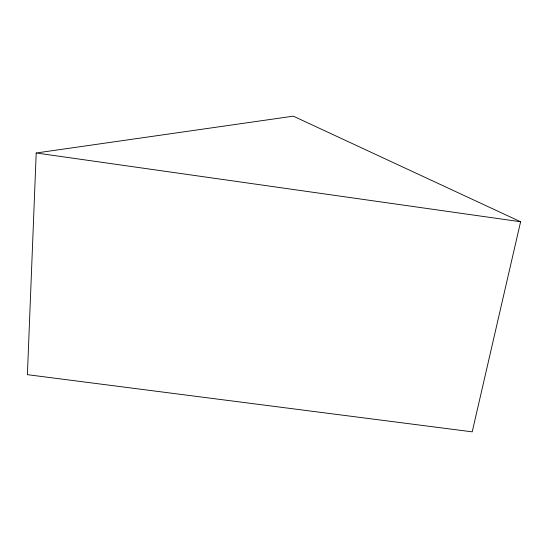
<?xml version="1.0" encoding="UTF-8"?>
<svg xmlns="http://www.w3.org/2000/svg" width="548" height="548" viewBox="0 0 548 548"><rect width="100%" height="100%" fill="white"/><g stroke="black" fill="none" stroke-linecap="round" stroke-linejoin="round"><path stroke-width="0.82" d="M36.209 152.988L27.4 374.668L472.218 431.838L520.6 221.762L293.324 116.162L36.209 152.988L520.6 221.762"/></g></svg>
